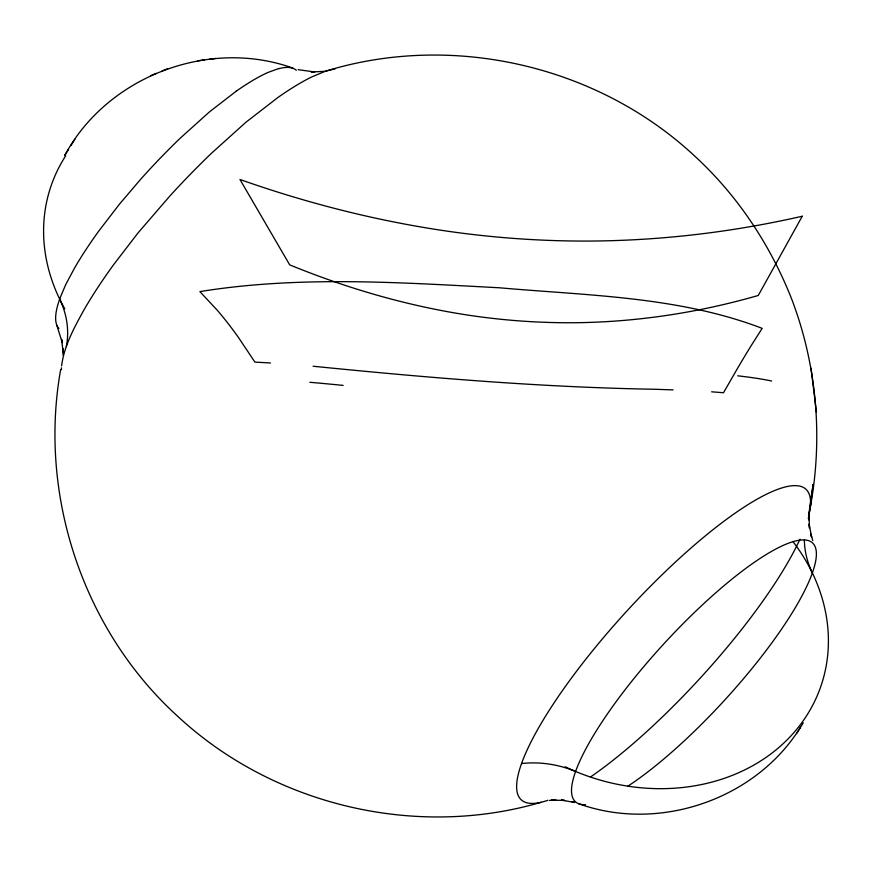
<?xml version="1.0" encoding="UTF-8"?>
<svg xmlns="http://www.w3.org/2000/svg" width="872" height="872" viewBox="0 0 872 872"><rect width="100%" height="100%" fill="white"/><g stroke="black" fill="none" stroke-linecap="round" stroke-linejoin="round"><path stroke-width="1.31" d="M63.013 355.046L63.024 348.56L63.111 352.43L61.618 339.317L62.174 342.565L57.062 325.965M61.411 369.706L61.454 367.821M61.596 365.837C64.19 345.552 74.436 327.207 84.159 309.582A214.926 50.707 -47.5 0 1 113.458 264.892L137.994 232.966L170.258 195.557A216.245 51.023 -47.5 0 1 211.634 153.123L245.991 122.189L278.179 97.304A216.005 50.968 -47.5 0 1 311.631 76.987L325.441 71.21L335.219 68.823M60.659 369.63C38.139 495.492 83.287 631.001 178.335 716.882C273.993 805.412 416.02 839.028 541.152 802.284M810.186 507.995L813.096 484.352L808.562 516.115A210.643 49.704 -47.5 0 0 627.589 610.247A210.643 49.704 -47.5 0 0 547.867 800.289M808.562 516.115C823.648 443.695 817.925 367.308 791.362 298.246C769.867 244.084 736.862 194.478 693.709 155.162C596.655 65.215 451.925 32.21 325.441 71.21M809.401 512.551L808.409 518.622L809.292 513.237L808.747 519.908L809.02 515.265L809.467 528.116L809.14 524.072L811.636 537.207L810.775 534.013L812.813 540.542M292.774 68.071C208.593 37.779 107.016 76.573 64.702 155.521L68.605 149.352M70.883 145.635L74.861 139.324M578.681 803.722C658.698 832.64 755.653 799.744 800.529 727.204M796.561 733.516L803.254 722.899M236.181 91.222L209.367 111.965L180.722 137.732A179.948 42.456 -47.5 0 0 140.675 179.272L119.366 204.277L98.918 230.873A179.109 42.259 -47.5 0 0 74.501 268.118L65.727 284.577L59.623 299.02A95.288 80.758 19.7 0 1 66.316 346.664M150.496 75.711L156.361 73.324M162.105 70.97L167.838 68.637M278.975 68.463L268.107 72.398A179.763 42.412 -47.5 0 0 236.181 91.222M197.65 60.789L204.299 59.928M209.4 59.263L215.787 58.435M324.373 71.33L311.217 72.005L314.672 71.973L298.06 69.651M549.447 800.42L555.802 799.842L551.507 800.115L564.718 800.431L561.383 800.104L574.637 802.469L571.738 801.586M673.075 389.893L654.262 389.25C540.215 387.277 426.528 377.598 313.092 366.24M270.484 362.981L254.929 362.109L237.871 336.614A268.892 101.217 69.2 0 0 217.39 310.377L199.884 291.608C298.922 275.552 399.812 282.517 499.46 287.782C587.456 295.608 678.71 296.338 762.172 328.363L751.402 345.279A268.892 19.762 -63.6 0 0 737.014 369.238L723.509 392.738L711.65 391.811M816.41 412.151L811.036 368.115M799.951 539.212A210.643 49.704 -47.5 0 1 590.867 776.745M521.641 763.545A95.288 80.758 19.7 0 1 575.662 771.48M585.494 804.671A175.534 41.42 -47.5 0 1 678.089 628.756A175.534 41.42 -47.5 0 1 813.478 569.645A175.534 41.42 -47.5 0 1 627.916 786.152M812.377 572.969A95.288 80.758 19.7 0 1 804.366 540.106M792.844 541.403A190.587 161.527 19.7 0 1 786.664 740.306A190.587 161.527 19.7 0 1 565.121 766.771M58.893 328.537A174.749 41.235 -47.5 0 1 59.754 298.911M278.811 68.67A174.749 41.235 -47.5 0 1 296.338 70.272M64.779 308.873A190.587 161.527 19.7 0 1 65.727 155.761M737.69 375.81A375.451 59.034 -5.7 0 1 771.698 381.02M309.865 382.285A375.756 46.39 7.6 0 1 343.132 385.391M802.251 216.234L758.259 295.477C701.579 311.795 642.882 321.147 583.891 322.575A597.429 506.338 19.7 0 1 466.749 314.923C405.96 305.516 346.565 288.152 289.689 264.859L239.953 179.479C308.775 203.765 379.865 221.728 452.165 231.854A859.487 728.425 19.7 0 0 592.731 241.043C663.211 240.367 733.537 231.908 802.251 216.234"/></g></svg>
